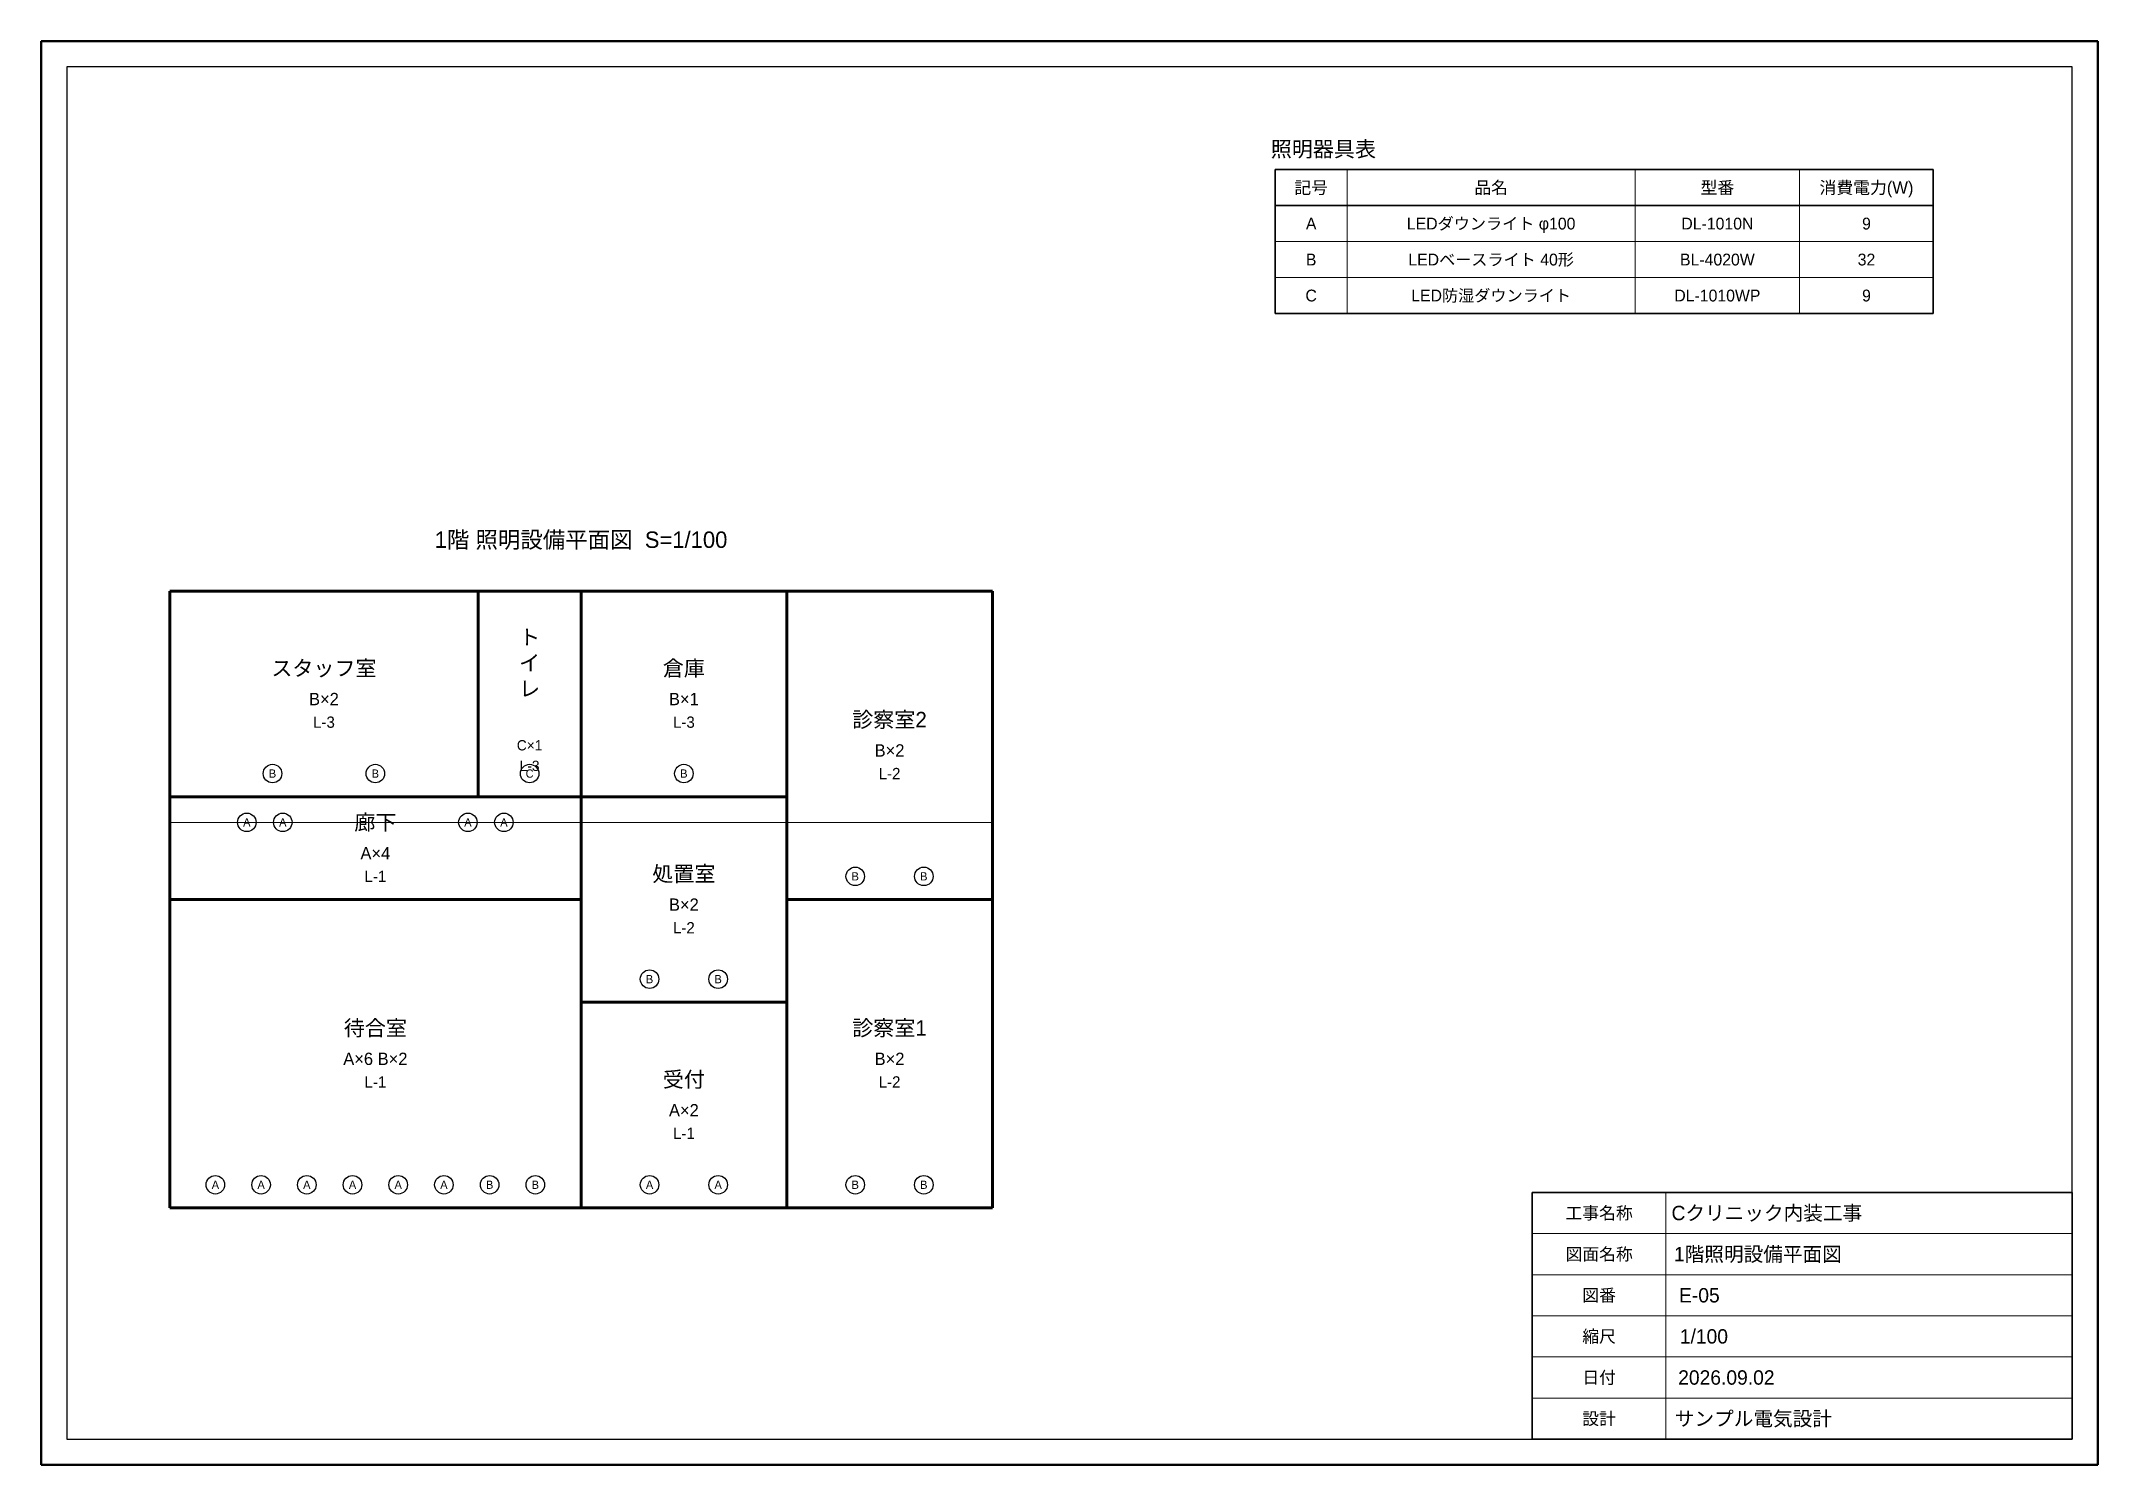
# Model space of a CAD drawing. Header units: metres. Extents: x 10 to 410, y 10 to 287.
import ezdxf
from ezdxf.enums import TextEntityAlignment as Align

# ---------------------------------------------------------------- set-up
doc = ezdxf.new("R2010")
doc.units = ezdxf.units.M
doc.styles.add('JP', font='BIZ-UDGothicR.ttc')

msp = doc.modelspace()

# ---------------------------------------------------------------- linework, layer by layer
at = {"lineweight": 50}
for p, q in [((410, 287), (10, 287)), ((10, 287), (10, 10)), ((410, 10), (410, 287)), ((10, 10), (410, 10))]:
    msp.add_line(p, q, dxfattribs=at)
at = {"lineweight": 25}
for p, q in [((405, 282), (15, 282)), ((15, 282), (15, 15)), ((405, 15), (405, 282)), ((15, 15), (405, 15))]:
    msp.add_line(p, q, dxfattribs=at)
at = {"lineweight": 35}
for p, q in [((378, 262), (250, 262)), ((250, 262), (250, 234)), ((378, 234), (378, 262)), ((250, 255), (378, 255)), ((250, 234), (378, 234)), ((405, 63), (300, 63)), ((300, 63), (300, 15)), ((405, 15), (405, 63)), ((300, 15), (405, 15))]:
    msp.add_line(p, q, dxfattribs=at)
at = {"lineweight": 18}
for p, q in [((264, 234), (264, 262)), ((320, 234), (320, 262)), ((352, 234), (352, 262)), ((35, 135), (195, 135)), ((326, 15), (326, 63)), ((300, 55), (405, 55)), ((300, 47), (405, 47)), ((300, 39), (405, 39)), ((300, 31), (405, 31)), ((300, 23), (405, 23))]:
    msp.add_line(p, q, dxfattribs=at)
at = {"lineweight": 13}
for p, q in [((250, 248), (378, 248)), ((250, 241), (378, 241))]:
    msp.add_line(p, q, dxfattribs=at)
at = {"lineweight": 60}
for p, q in [((95, 180), (35, 180)), ((35, 180), (35, 140)), ((95, 140), (95, 180)), ((115, 180), (95, 180)), ((95, 180), (95, 140)), ((115, 140), (115, 180)), ((155, 180), (115, 180)), ((115, 180), (115, 140)), ((155, 140), (155, 180)), ((195, 180), (155, 180)), ((155, 180), (155, 120)), ((195, 120), (195, 180)), ((115, 140), (35, 140)), ((35, 140), (35, 120)), ((35, 140), (95, 140)), ((95, 140), (115, 140)), ((155, 140), (115, 140)), ((115, 140), (115, 100)), ((115, 120), (115, 140)), ((115, 140), (155, 140)), ((155, 100), (155, 140)), ((115, 120), (35, 120)), ((35, 120), (35, 60)), ((35, 120), (115, 120)), ((115, 60), (115, 120)), ((195, 120), (155, 120)), ((155, 120), (155, 60)), ((155, 120), (195, 120)), ((195, 60), (195, 120)), ((155, 100), (115, 100)), ((115, 100), (115, 60)), ((115, 100), (155, 100)), ((155, 60), (155, 100)), ((35, 60), (115, 60)), ((115, 60), (155, 60)), ((155, 60), (195, 60))]:
    msp.add_line(p, q, dxfattribs=at)
for centre in [(55, 144.5), (75, 144.5), (105, 144.5), (135, 144.5), (50, 135), (57, 135), (93, 135), (100, 135), (168.33, 124.5), (181.67, 124.5), (128.33, 104.5), (141.67, 104.5), (43.89, 64.5), (52.78, 64.5), (61.67, 64.5), (70.56, 64.5), (79.44, 64.5), (88.33, 64.5), (97.22, 64.5), (106.11, 64.5), (128.33, 64.5), (141.67, 64.5), (168.33, 64.5), (181.67, 64.5)]:
    msp.add_circle(centre, 1.8)

# ---------------------------------------------------------------- texts
at = {"style": 'JP'}
for s, height, p in [('照明器具表', 3, (259.38, 266)), ('品名', 2.4, (292, 258.5)), ('型番', 2.4, (336, 258.5)), ('消費電力(W)', 2.4, (365, 258.5)), ('記号', 2.4, (257, 258.5)), ('A', 2.3, (257, 251.5)), ('LEDダウンライト φ100', 2.3, (292, 251.5)), ('DL-1010N', 2.3, (336, 251.5)), ('9', 2.3, (365, 251.5)), ('B', 2.3, (257, 244.5)), ('LEDベースライト 40形', 2.3, (292, 244.5)), ('BL-4020W', 2.3, (336, 244.5)), ('32', 2.3, (365, 244.5)), ('C', 2.3, (257, 237.5)), ('LED防湿ダウンライト', 2.3, (292, 237.5)), ('DL-1010WP', 2.3, (336, 237.5)), ('9', 2.3, (365, 237.5)), ('1階 照明設備平面図  S=1/100', 3.2, (115, 190)), ('スタッフ室', 3, (65, 165)), ('倉庫', 3, (135, 165)), ('B×2', 2.4, (65, 159)), ('B×1', 2.4, (135, 159)), ('診察室2', 3, (175, 155)), ('L-3', 2.2, (65, 154.5)), ('L-3', 2.2, (135, 154.5)), ('C×1', 2, (105, 150)), ('B×2', 2.4, (175, 149)), ('B', 1.6, (55, 144.5)), ('B', 1.6, (75, 144.5)), ('L-3', 2, (105, 146)), ('C', 1.6, (105, 144.5)), ('B', 1.6, (135, 144.5)), ('L-2', 2.2, (175, 144.5)), ('廊下', 3, (75, 135)), ('A', 1.6, (50, 135)), ('A', 1.6, (57, 135)), ('A', 1.6, (93, 135)), ('A', 1.6, (100, 135)), ('A×4', 2.4, (75, 129)), ('L-1', 2.2, (75, 124.5)), ('処置室', 3, (135, 125)), ('B', 1.6, (168.33, 124.5)), ('B', 1.6, (181.67, 124.5)), ('B×2', 2.4, (135, 119)), ('L-2', 2.2, (135, 114.5)), ('B', 1.6, (128.33, 104.5)), ('B', 1.6, (141.67, 104.5)), ('待合室', 3, (75, 95)), ('診察室1', 3, (175, 95)), ('A×6 B×2', 2.4, (75, 89)), ('B×2', 2.4, (175, 89)), ('L-1', 2.2, (75, 84.5)), ('受付', 3, (135, 85)), ('L-2', 2.2, (175, 84.5)), ('A×2', 2.4, (135, 79)), ('L-1', 2.2, (135, 74.5)), ('A', 1.6, (43.89, 64.5)), ('A', 1.6, (52.78, 64.5)), ('A', 1.6, (61.67, 64.5)), ('A', 1.6, (70.56, 64.5)), ('A', 1.6, (79.44, 64.5)), ('A', 1.6, (88.33, 64.5)), ('B', 1.6, (97.22, 64.5)), ('B', 1.6, (106.11, 64.5)), ('A', 1.6, (128.33, 64.5)), ('A', 1.6, (141.67, 64.5)), ('B', 1.6, (168.33, 64.5)), ('B', 1.6, (181.67, 64.5)), ('工事名称', 2.4, (313, 59)), ('Cクリニック内装工事', 2.8, (345.62, 59)), ('図面名称', 2.4, (313, 51)), ('1階照明設備平面図', 2.8, (343.88, 51)), ('図番', 2.4, (313, 43)), ('E-05', 2.8, (332.5, 43)), ('縮尺', 2.4, (313, 35)), ('1/100', 2.8, (333.38, 35)), ('日付', 2.4, (313, 27)), ('2026.09.02', 2.8, (337.75, 27)), ('設計', 2.4, (313, 19)), ('サンプル電気設計', 2.8, (343, 19))]:
    msp.add_text(s, height=height, dxfattribs=at).set_placement(p, align=Align.MIDDLE_CENTER)
at = {"insert": (105, 166), "char_height": 3, "attachment_point": 5, "style": 'JP'}
msp.add_mtext('ト\\Pイ\\Pレ', dxfattribs=at)

doc.saveas('drawing.dxf')
